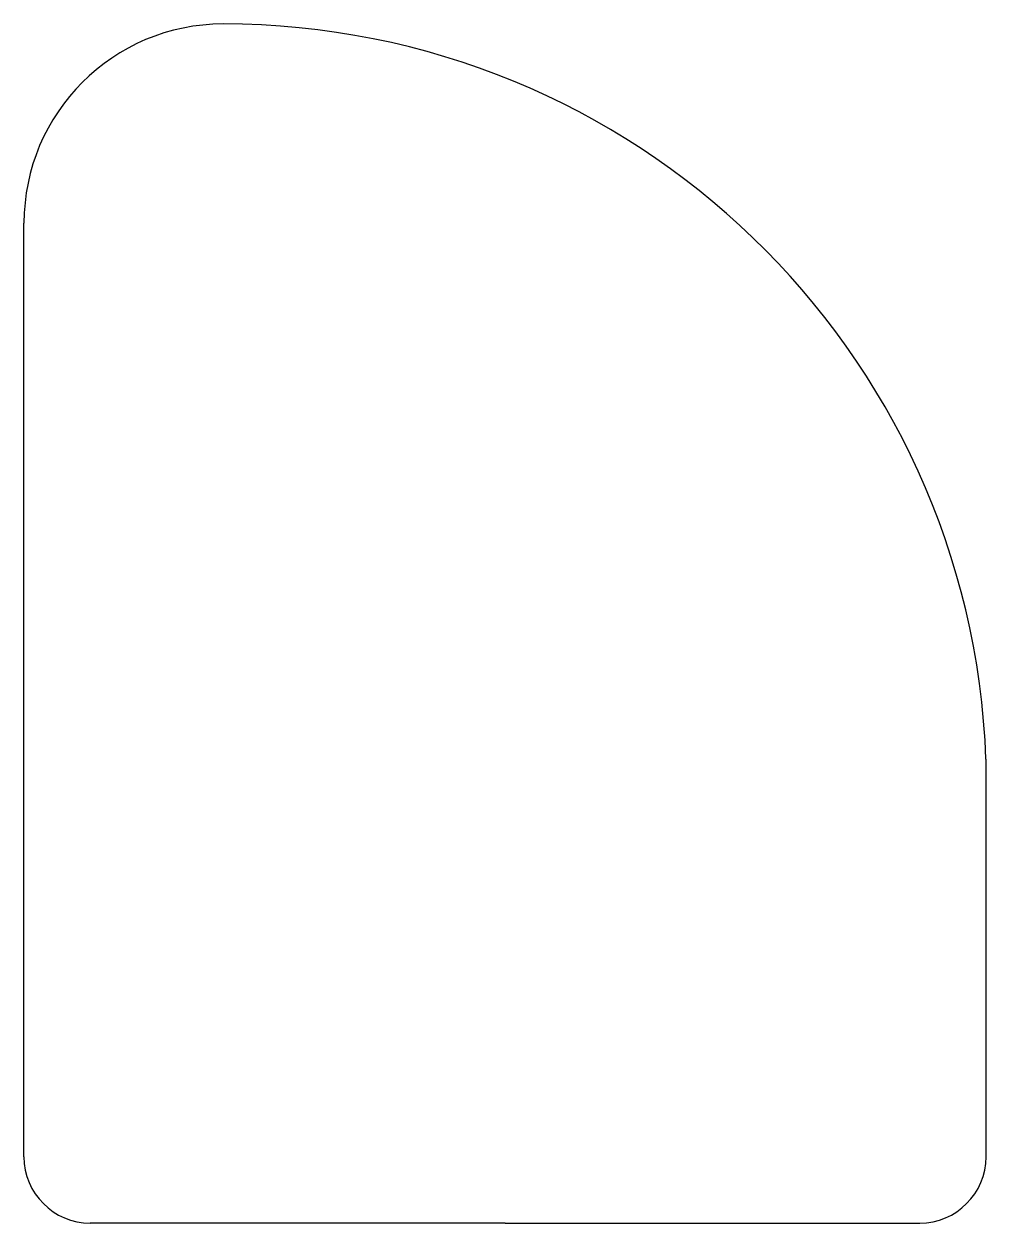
# Model space of a CAD drawing. Header units: inches. Extents: x -8.7 to 8.7, y -8.4 to 13.3.
import ezdxf

# ---------------------------------------------------------------- set-up
doc = ezdxf.new("R2010")
doc.units = ezdxf.units.IN
doc.layers.get('0').update_dxf_attribs({"linetype": 'CONTINUOUS'})

msp = doc.modelspace()

# ---------------------------------------------------------------- linework, layer by layer
for p, q in [((-8.712, -7.2), (-8.712, 9.708)), ((8.712, -7.2), (8.712, 0)), ((0, -8.4), (-7.512, -8.4)), ((0, -8.4), (7.512, -8.4))]:
    msp.add_line(p, q)
for centre, radius, start, end in [((-5.104, 9.708), 3.608, 90, 180), ((-5.104, -0.509), 13.825, 2.1098, 90), ((-7.512, -7.2), 1.2, 180, 270), ((7.512, -7.2), 1.2, -90, 0)]:
    msp.add_arc(centre, radius, start, end)

doc.saveas('drawing.dxf')
